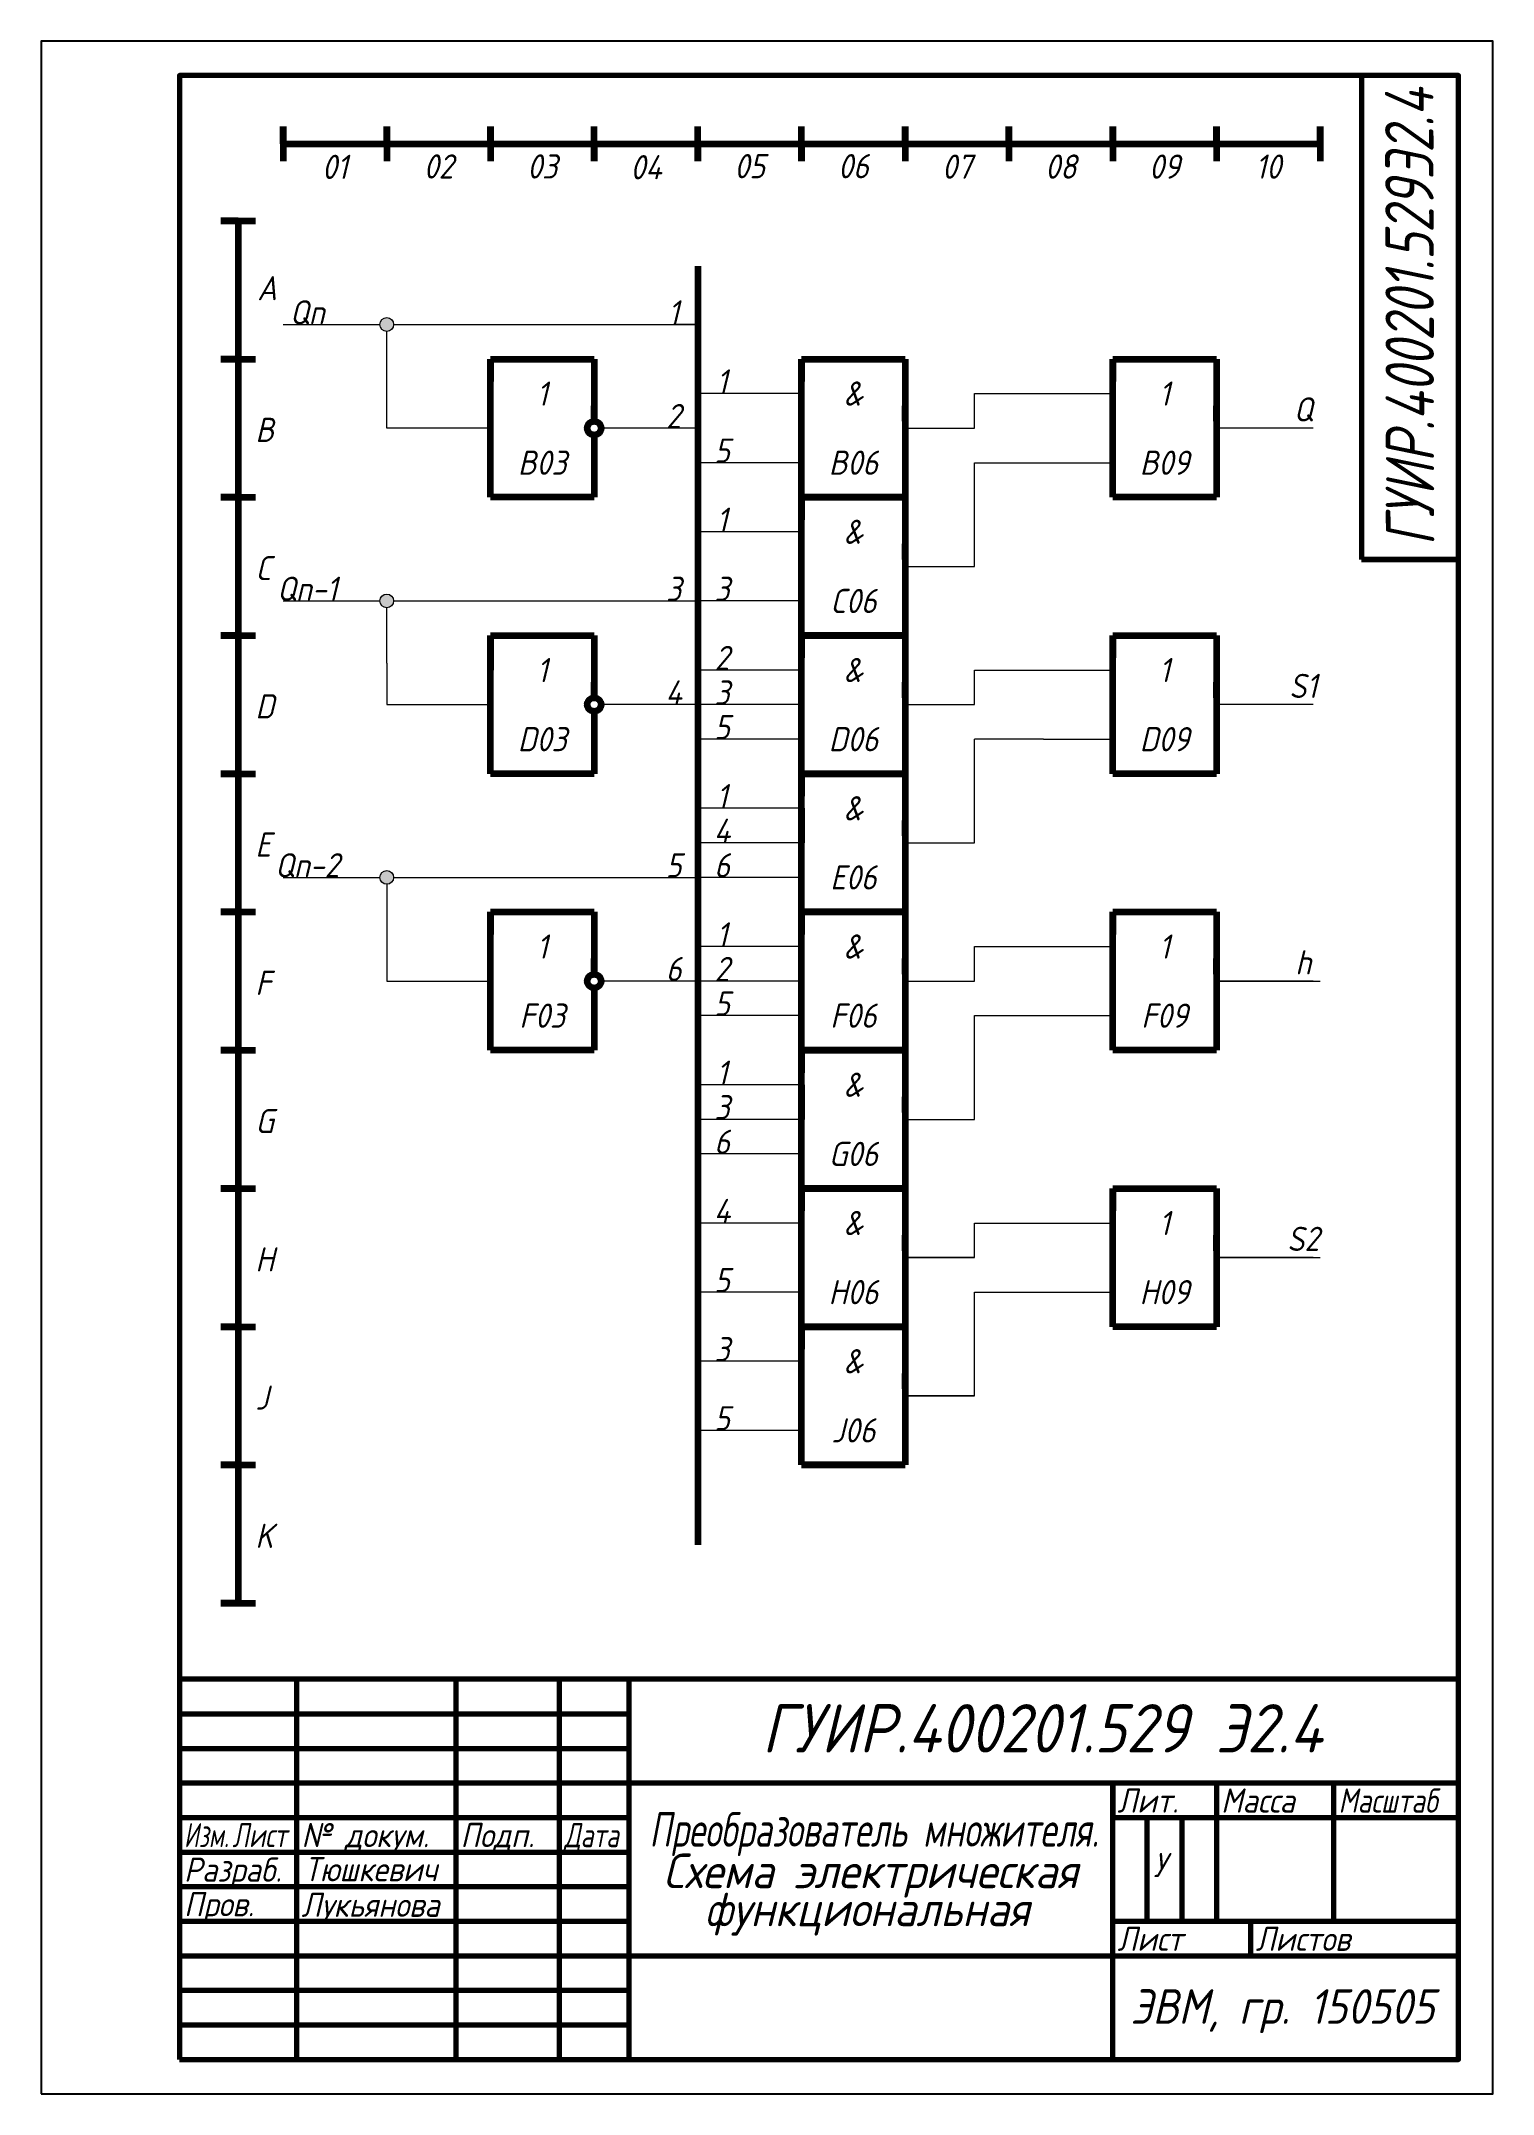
# Model space of a CAD drawing. Header units: millimetres. Extents: x 0 to 210, y 0 to 297.
import ezdxf
from ezdxf.enums import TextEntityAlignment as Align

# ---------------------------------------------------------------- set-up
doc = ezdxf.new("R2010")
doc.units = ezdxf.units.MM
doc.header["$LTSCALE"] = 0.5
doc.layers.get('0').update_dxf_attribs({"lineweight": 60})
doc.layers.get('Defpoints').update_dxf_attribs({"color": 5})
doc.layers.add('4-текст', color=7, linetype='Continuous', true_color=0x00ad00)
doc.styles.get("Standard").update_dxf_attribs({"font": 'ISOCPEUI.TTF', "width": 0.9})

msp = doc.modelspace()

# ---------------------------------------------------------------- hatches: boundary and pattern name
h = msp.add_hatch(color=256)
h.dxf.hatch_style = 1
h.paths.add_polyline_path([(51, 256, 1), (49, 256, 1)])
h.paths.add_polyline_path([(49, 216, 1), (51, 216, 1)])
h.paths.add_polyline_path([(51, 176, 1), (49, 176, 1)])

# ---------------------------------------------------------------- linework, layer by layer
at = {"lineweight": 70}
for p, q in [((191, 292), (191, 222)), ((205, 292), (191, 292)), ((191, 292), (191, 222)), ((205, 222), (191, 222)), ((191, 222), (205, 222)), ((205, 60), (20, 60)), ((37, 5), (37, 60)), ((60, 60), (60, 5)), ((75, 5), (75, 60)), ((85, 60), (85, 5)), ((20, 55), (85, 55)), ((20, 50), (85, 50)), ((20, 45), (85, 45)), ((85, 45), (205, 45)), ((155, 5), (155, 45)), ((155, 45), (155, 40)), ((170, 45), (170, 25)), ((187, 25), (187, 45)), ((20, 40), (85, 40)), ((155, 40), (205, 40)), ((160, 25), (160, 40)), ((165, 40), (165, 25)), ((20, 35), (85, 35)), ((20, 30), (85, 30)), ((20, 25), (85, 25)), ((155, 25), (205, 25)), ((175, 20), (175, 25)), ((20, 20), (85, 20)), ((85, 20), (205, 20)), ((20, 15), (85, 15)), ((20, 10), (85, 10))]:
    msp.add_line(p, q, dxfattribs=at)
at = {"lineweight": 100}
for p, q in [((35, 282.13), (35, 284.63)), ((35, 284.63), (35, 279.63)), ((50, 282.13), (50, 284.63)), ((50, 284.63), (50, 279.63)), ((65, 282.13), (65, 284.63)), ((65, 284.63), (65, 279.63)), ((80, 279.63), (80, 284.63)), ((95, 279.63), (95, 284.63)), ((110, 279.63), (110, 284.63)), ((125, 282.13), (125, 284.63)), ((125, 284.63), (125, 279.63)), ((140, 282.13), (140, 284.63)), ((140, 284.63), (140, 279.63)), ((155, 282.13), (155, 284.63)), ((155, 284.63), (155, 282.13)), ((155, 284.63), (155, 279.63)), ((170, 282.13), (170, 284.63)), ((170, 284.63), (170, 279.63)), ((185, 282.13), (185, 284.63)), ((185, 284.63), (185, 279.63)), ((35, 282.13), (185, 282.13)), ((35, 282.13), (35, 279.63)), ((80, 282.13), (80, 279.63)), ((95, 282.13), (95, 279.63)), ((110, 282.13), (110, 279.63)), ((28.5, 271), (26, 271)), ((26, 271), (31, 271)), ((28.5, 271), (28.5, 188)), ((28.5, 271), (28.5, 71)), ((95, 264.42), (95, 79.42)), ((28.5, 251), (26, 251)), ((26, 251), (31, 251)), ((65, 251), (80, 251)), ((65, 231), (65, 251)), ((65, 251), (65, 247.75)), ((80, 251), (80, 242)), ((110, 251), (125, 251)), ((110, 231), (110, 251)), ((110, 251), (110, 247.75)), ((125, 251), (125, 242)), ((125, 251), (125, 211)), ((155, 241), (155, 251)), ((155, 251), (170, 251)), ((155, 251), (170, 251)), ((155, 231), (155, 251)), ((155, 251), (155, 247.75)), ((170, 251), (170, 231)), ((170, 251), (170, 242)), ((65, 236), (65, 246)), ((65, 241), (65, 244.25)), ((80, 242), (80, 244.25)), ((110, 241), (110, 244.25)), ((125, 242), (125, 244.25)), ((155, 236), (155, 246)), ((155, 241), (155, 244.25)), ((170, 242), (170, 244.25)), ((155, 231), (155, 241)), ((65, 234.25), (65, 237.75)), ((80, 240), (80, 231)), ((110, 234.25), (110, 237.75)), ((125, 240), (125, 231)), ((155, 234.25), (155, 237.75)), ((170, 240), (170, 231)), ((65, 231), (65, 234.25)), ((110, 231), (110, 234.25)), ((155, 231), (155, 234.25)), ((28.5, 231), (26, 231)), ((26, 231), (31, 231)), ((80, 231), (65, 231)), ((125, 231), (110, 231)), ((110, 231), (125, 231)), ((110, 211), (110, 231)), ((110, 231), (110, 227.75)), ((125, 231), (125, 222)), ((170, 231), (155, 231)), ((170, 231), (155, 231)), ((110, 221), (110, 224.25)), ((125, 222), (125, 224.25)), ((125, 220), (125, 211)), ((110, 214.25), (110, 217.75)), ((110, 211), (110, 214.25)), ((28.5, 211), (26, 211)), ((26, 211), (31, 211)), ((28.5, 211), (28.5, 201)), ((65, 211), (80, 211)), ((65, 191), (65, 211)), ((65, 211), (65, 207.75)), ((65, 211), (65, 206)), ((80, 211), (80, 202)), ((110, 211), (125, 211)), ((125, 211), (110, 211)), ((110, 211), (125, 211)), ((110, 191), (110, 211)), ((110, 211), (110, 207.75)), ((125, 211), (125, 202)), ((125, 211), (125, 171)), ((155, 201), (155, 211)), ((155, 211), (170, 211)), ((155, 211), (170, 211)), ((155, 191), (155, 211)), ((155, 211), (155, 207.75)), ((170, 211), (170, 191)), ((170, 211), (170, 202)), ((155, 196), (155, 206)), ((65, 201), (65, 204.25)), ((80, 202), (80, 204.25)), ((110, 201), (110, 204.25)), ((125, 202), (125, 204.25)), ((155, 201), (155, 204.25)), ((170, 202), (170, 204.25)), ((80, 200), (80, 191)), ((125, 200), (125, 191)), ((155, 191), (155, 201)), ((170, 200), (170, 191)), ((110, 194.25), (110, 197.75)), ((155, 194.25), (155, 197.75)), ((110, 191), (110, 194.25)), ((155, 191), (155, 194.25)), ((28.5, 191), (26, 191)), ((26, 191), (31, 191)), ((80, 191), (65, 191)), ((125, 191), (110, 191)), ((110, 191), (125, 191)), ((110, 171), (110, 191)), ((110, 191), (110, 187.75)), ((125, 191), (125, 182)), ((170, 191), (155, 191)), ((170, 191), (155, 191)), ((110, 186), (110, 181)), ((110, 181), (110, 184.25)), ((125, 182), (125, 184.25)), ((125, 180), (125, 171)), ((110, 174.25), (110, 177.75)), ((110, 171), (110, 174.25)), ((28.5, 171), (26, 171)), ((26, 171), (31, 171)), ((65, 171), (80, 171)), ((65, 151), (65, 171)), ((65, 171), (65, 167.75)), ((80, 171), (80, 162)), ((110, 171), (125, 171)), ((125, 171), (110, 171)), ((110, 171), (125, 171)), ((110, 151), (110, 171)), ((110, 171), (110, 167.75)), ((125, 171), (125, 162)), ((125, 171), (125, 131)), ((155, 161), (155, 171)), ((155, 171), (170, 171)), ((155, 171), (170, 171)), ((155, 151), (155, 171)), ((155, 171), (155, 167.75)), ((170, 171), (170, 151)), ((170, 171), (170, 162)), ((65, 156), (65, 166)), ((65, 161), (65, 164.25)), ((80, 162), (80, 164.25)), ((110, 161), (110, 164.25)), ((125, 162), (125, 164.25)), ((155, 156), (155, 166)), ((155, 161), (155, 164.25)), ((170, 162), (170, 164.25)), ((155, 151), (155, 161)), ((65, 154.25), (65, 157.75)), ((80, 160), (80, 151)), ((110, 154.25), (110, 157.75)), ((125, 160), (125, 151)), ((155, 154.25), (155, 157.75)), ((170, 160), (170, 151)), ((65, 151), (65, 154.25)), ((110, 151), (110, 154.25)), ((155, 151), (155, 154.25)), ((28.5, 151), (26, 151)), ((26, 151), (31, 151)), ((80, 151), (65, 151)), ((125, 151), (110, 151)), ((110, 151), (125, 151)), ((110, 131), (110, 151)), ((110, 151), (110, 147.75)), ((125, 151), (125, 142)), ((170, 151), (155, 151)), ((170, 151), (155, 151)), ((110, 146), (110, 141)), ((110, 141), (110, 144.25)), ((125, 142), (125, 144.25)), ((125, 140), (125, 131)), ((110, 134.25), (110, 137.75)), ((110, 131), (110, 134.25)), ((28.5, 131), (26, 131)), ((26, 131), (31, 131)), ((110, 131), (125, 131)), ((125, 131), (110, 131)), ((110, 131), (125, 131)), ((110, 111), (110, 131)), ((110, 131), (110, 127.75)), ((125, 131), (125, 122)), ((125, 131), (125, 91)), ((155, 121), (155, 131)), ((155, 131), (170, 131)), ((155, 131), (170, 131)), ((155, 111), (155, 131)), ((155, 131), (155, 127.75)), ((170, 131), (170, 111)), ((170, 131), (170, 122)), ((155, 116), (155, 126)), ((110, 121), (110, 124.25)), ((125, 122), (125, 124.25)), ((155, 121), (155, 124.25)), ((170, 122), (170, 124.25)), ((125, 120), (125, 111)), ((155, 111), (155, 121)), ((170, 120), (170, 111)), ((110, 114.25), (110, 117.75)), ((155, 114.25), (155, 117.75)), ((110, 111), (110, 114.25)), ((155, 111), (155, 114.25)), ((28.5, 111), (26, 111)), ((26, 111), (31, 111)), ((125, 111), (110, 111)), ((110, 111), (125, 111)), ((110, 91), (110, 111)), ((110, 111), (110, 107.75)), ((125, 111), (125, 102)), ((170, 111), (155, 111)), ((170, 111), (155, 111)), ((110, 101), (110, 104.25)), ((125, 102), (125, 104.25)), ((125, 100), (125, 91)), ((110, 94.25), (110, 97.75)), ((95, 94.42), (95, 79.42)), ((110, 91), (110, 94.25)), ((28.5, 91), (26, 91)), ((26, 91), (31, 91)), ((110, 91), (125, 91)), ((125, 91), (110, 91)), ((28.5, 71), (26, 71)), ((26, 71), (31, 71))]:
    msp.add_line(p, q, dxfattribs=at)
at = {"lineweight": 20}
for p, q in [((35, 256), (49, 256)), ((51, 256), (81, 256)), ((81, 256), (95, 256)), ((95, 256), (91.5, 256)), ((50, 251), (50, 255)), ((50, 247), (50, 251)), ((50, 241), (50, 247)), ((110, 246), (95, 246)), ((135, 241), (135, 246)), ((135, 246), (145, 246)), ((145, 246), (155, 246)), ((65, 241), (50, 241)), ((95, 241), (81, 241)), ((125, 241), (135, 241)), ((184, 241), (170, 241)), ((110, 236), (95, 236)), ((135, 221), (135, 236)), ((135, 236), (145, 236)), ((145, 236), (155, 236)), ((110, 226), (95, 226)), ((125, 221), (135, 221)), ((35, 216), (49, 216)), ((50, 207), (50, 215)), ((51, 216), (81, 216)), ((81, 216), (95, 216)), ((110, 216), (95, 216)), ((50, 207), (50, 201)), ((110, 206), (95, 206)), ((135, 201), (135, 206)), ((135, 206), (145, 206)), ((145, 206), (155, 206)), ((50, 201), (65, 201)), ((95, 201), (81, 201)), ((110, 201), (95, 201)), ((125, 201), (135, 201)), ((125, 201), (135, 201)), ((184, 201), (170, 201)), ((65, 191), (65, 194.25)), ((110, 196), (95, 196)), ((135, 181), (135, 196)), ((145, 196), (135, 196)), ((145, 196), (155, 196)), ((110, 186), (95, 186)), ((110, 181), (95, 181)), ((110, 181), (105.49, 181)), ((125, 181), (135, 181)), ((125, 181), (135, 181)), ((35, 176), (49, 176)), ((51, 176), (81, 176)), ((81, 176), (95, 176)), ((110, 176), (95, 176)), ((50, 175), (50, 167)), ((50, 167), (50, 161)), ((110, 166), (95, 166)), ((135, 161), (135, 166)), ((135, 166), (145, 166)), ((145, 166), (155, 166)), ((50, 161), (65, 161)), ((95, 161), (81, 161)), ((110, 161), (95, 161)), ((125, 161), (135, 161)), ((125, 161), (135, 161)), ((170, 161), (185, 161)), ((184, 161), (170, 161)), ((110, 156), (95, 156)), ((135, 141), (135, 156)), ((135, 156), (145, 156)), ((145, 156), (155, 156)), ((110, 146), (95, 146)), ((110, 141), (95, 141)), ((110, 141), (101.16, 141)), ((125, 141), (135, 141)), ((125, 141), (135, 141)), ((110, 136), (95, 136)), ((110, 126), (95, 126)), ((135, 121), (135, 126)), ((135, 126), (145, 126)), ((145, 126), (155, 126)), ((135, 121), (125, 121)), ((125, 121), (135, 121)), ((170, 121), (185, 121)), ((184, 121), (170, 121)), ((110, 116), (95, 116)), ((135, 101), (135, 116)), ((135, 116), (145, 116)), ((145, 116), (155, 116)), ((110, 106), (95, 106)), ((135, 101), (125, 101)), ((125, 101), (135, 101)), ((110, 96), (95, 96))]:
    msp.add_line(p, q, dxfattribs=at)
at = {"lineweight": 70}
msp.add_lwpolyline([(20, 5), (205, 5), (205, 292), (20, 292)], close=True, dxfattribs=at)
at = {"lineweight": 20}
for centre in [(50, 256), (50, 216), (50, 176)]:
    msp.add_circle(centre, 1, dxfattribs=at)
at = {"lineweight": 100}
for centre in [(80, 241), (80, 201), (80, 161)]:
    msp.add_circle(centre, 1, dxfattribs=at)
at = {"layer": 'Defpoints'}
msp.add_lwpolyline([(0, 0), (210, 0), (210, 297), (0, 297)], close=True, dxfattribs=at)

# ---------------------------------------------------------------- texts
at = {"lineweight": 70, "width": 0.730935}
msp.add_text('ГУИР.400201.529Э2.4', height=7, rotation=90.1159, dxfattribs=at).set_placement((201.52, 223.99), (201.39, 290.21), align=Align.FIT)
at = {"lineweight": 70, "width": 0.863386}
msp.add_text('ЭВМ, гр. 150505', height=5, dxfattribs=at).set_placement((157.56, 10.15), (201.56, 10.15), align=Align.FIT)
at = {"lineweight": 100, "char_height": 3.5, "attachment_point": 1}
for s, width, heights, insert in [('\\pxqc;01', 15, [0], (35, 280.55)), ('\\pxqc;02', 15, [0], (50, 280.61)), ('\\pxqc;03', 15, [0], (65, 280.61)), ('\\pxqc;04', 15, [0], (80, 280.5)), ('\\pxqc;05', 15, [0], (95, 280.65)), ('\\pxqc;06', 15, [0], (110, 280.65)), ('\\pxqc;07', 15, [0], (125, 280.58)), ('\\pxqc;08', 15, [0], (140, 280.59)), ('\\pxqc;09', 15, [0], (155, 280.59)), ('\\pxqc;10', 15, [0], (170, 280.59)), ('\\pxqc;1', 7, [0], (88, 259.5)), ('\\pxqc;1', 7, [0], (95, 249.5)), ('\\pxqc;1', 15, [0], (65, 247.75)), ('\\pxqc;&', 15, [0], (110, 247.75)), ('\\pxqc;1', 15, [0], (155, 247.75)), ('\\pxqc;2', 7, [0], (88, 244.5)), ('\\pxqc;Q', 7, [0], (179.06, 245.46)), ('\\pxqc;B03', 15, [0], (65, 237.75)), ('\\pxqc;5', 7, [0], (95, 239.5)), ('\\pxqc;B06', 15, [0], (110, 237.75)), ('\\pxqc;B09', 15, [0], (155, 237.75)), ('\\pxqc;1', 7, [0], (95, 229.5)), ('\\pxqc;&', 15, [0], (110, 227.75)), ('\\pxqc;3', 7, [0], (95, 219.5)), ('\\pxqc;C06', 15, [0], (110, 217.75)), ('\\pxqc;2', 7, [0], (95, 209.5)), ('\\pxqc;1', 15, [0], (65, 207.75)), ('\\pxqc;&', 15, [0], (110, 207.75)), ('\\pxqc;1', 15, [0], (155, 207.75)), ('\\pxqc;S1', 7, [0], (179.06, 205.46)), ('\\pxqc;4', 7, [0], (88, 204.5)), ('\\pxqc;3', 7, [0], (95, 204.5)), ('\\pxqc;5', 7, [0], (95, 199.5)), ('\\pxqc;D03', 15, [0], (65, 197.75)), ('\\pxqc;D06', 15, [0], (110, 197.75)), ('\\pxqc;D09', 15, [0], (155, 197.75)), ('\\pxqc;1', 7, [0], (95, 189.5)), ('\\pxqc;&', 15, [0], (110, 187.75)), ('\\pxqc;4', 7, [0], (95, 184.5)), ('\\pxqc;5', 7, [0], (88, 179.5)), ('\\pxqc;6', 7, [0], (95, 179.5)), ('\\pxqc;E06', 15, [0], (110, 177.75)), ('\\pxqc;1', 7, [0], (95, 169.5)), ('\\pxqc;1', 15, [0], (65, 167.75)), ('\\pxqc;&', 15, [0], (110, 167.75)), ('\\pxqc;1', 15, [0], (155, 167.75)), ('\\pxqc;6', 7, [0], (88, 164.5)), ('\\pxqc;2', 7, [0], (95, 164.5)), ('\\pxqc;h', 7, [0], (179.06, 165.46)), ('\\pxqc;F03', 15, [0], (65, 157.75)), ('\\pxqc;5', 7, [0], (95, 159.5)), ('\\pxqc;F06', 15, [0], (110, 157.75)), ('\\pxqc;F09', 15, [0], (155, 157.75)), ('\\pxqc;1', 7, [3.5], (95, 149.5)), ('\\pxqc;&', 15, [0], (110, 147.75)), ('\\pxqc;3', 7, [0], (95, 144.5)), ('\\pxqc;6', 7, [0], (95, 139.5)), ('\\pxqc;G06', 15, [0], (110, 137.75)), ('\\pxqc;4', 7, [0], (95, 129.5)), ('\\pxqc;&', 15, [0], (110, 127.75)), ('\\pxqc;1', 15, [0], (155, 127.75)), ('\\pxqc;S2', 7, [0], (179.06, 125.46)), ('\\pxqc;5', 7, [0], (95, 119.5)), ('\\pxqc;H06', 15, [0], (110, 117.75)), ('\\pxqc;H09', 15, [0], (155, 117.75)), ('\\pxqc;3', 7, [0], (95, 109.5)), ('\\pxqc;&', 15, [0], (110, 107.75)), ('\\pxqc;5', 7, [0], (95, 99.5)), ('\\pxqc;J06', 15, [0], (110, 97.75))]:
    msp.add_mtext_dynamic_manual_height_columns(s, width=width, gutter_width=25, heights=heights, dxfattribs=dict(at, insert=insert))
for s, insert in [('A', (31.27, 263)), ('B', (31, 242.5)), ('C', (31, 222.5)), ('\\pxql;D', (31, 202.5)), ('F', (31, 162.5)), ('\\pxql;G', (31, 142.5)), ('H', (31, 122.5)), ('K', (31, 82.5))]:
    msp.add_mtext(s, dxfattribs=dict(at, insert=insert))
at = {"lineweight": 20, "char_height": 3.5, "attachment_point": 1}
for s, insert in [('\\pxqc;Qn', (35, 259.51)), ('\\pxqc;Qn-1', (35, 219.51)), ('\\pxqc;3', (88, 219.5)), ('\\pxqc;Qn-2', (35, 179.51))]:
    msp.add_mtext_dynamic_manual_height_columns(s, width=7, gutter_width=25, heights=[0], dxfattribs=dict(at, insert=insert))
at = {"lineweight": 100, "char_height": 3.5, "attachment_point": 1}
for s, insert, width in [('E', (31, 182.5), 1.575), ('J', (31, 102.5), 2.205)]:
    msp.add_mtext(s, dxfattribs=dict(at, insert=insert, width=width))
at = {"lineweight": 70, "attachment_point": 1}
for s, width, insert, char_height in [('\\pxqc;ГУИР.400201.529 Э2.4', 120, (84.79, 56.4), 7), ('Тюшкевич', 23, (38.08, 34.27), 3.5), ('У', 5, (160.89, 34.86), 3.5), ('Лукьянова', 23, (37.64, 29.12), 3.5)]:
    msp.add_mtext_dynamic_manual_height_columns(s, width=width, gutter_width=25, heights=[0], dxfattribs=dict(at, insert=insert, char_height=char_height))
at = {"layer": '4-текст', "lineweight": 70}
for s, width, p in [('Лит.', 0.9, (155.67, 40.7)), ('Масса', 0.9, (170.67, 40.7)), ('Масштаб', 0.8, (187.67, 40.7)), ('Изм.', 0.7, (20.67, 35.7)), ('Лист', 0.75, (27.67, 35.7)), ('№ докум.', 0.9, (37.67, 35.7)), ('Подп.', 0.9, (60.67, 35.7)), ('Дата', 0.75, (75.67, 35.7)), ('Разраб.', 0.9, (20.67, 30.7)), ('Пров.', 0.9, (20.67, 25.7)), ('Лист', 0.9, (155.67, 20.7)), ('Листов', 0.9, (175.67, 20.7))]:
    msp.add_text(s, height=3.5, dxfattribs=dict(at, width=width)).set_placement(p)
at = {"layer": '4-текст', "color": 0, "lineweight": 20}
for s, width, p, p2 in [('Преобразователь множителя.', 0.673179, (87.98, 35.77), (152.98, 35.77)), ('Схема электрическая', 0.84792, (89.98, 29.77), (149.98, 29.77)), ('функциональная', 0.875653, (95.98, 24.27), (142.98, 24.27))]:
    msp.add_text(s, height=5, dxfattribs=dict(at, width=width)).set_placement(p, p2, align=Align.FIT)

doc.saveas('drawing.dxf')
